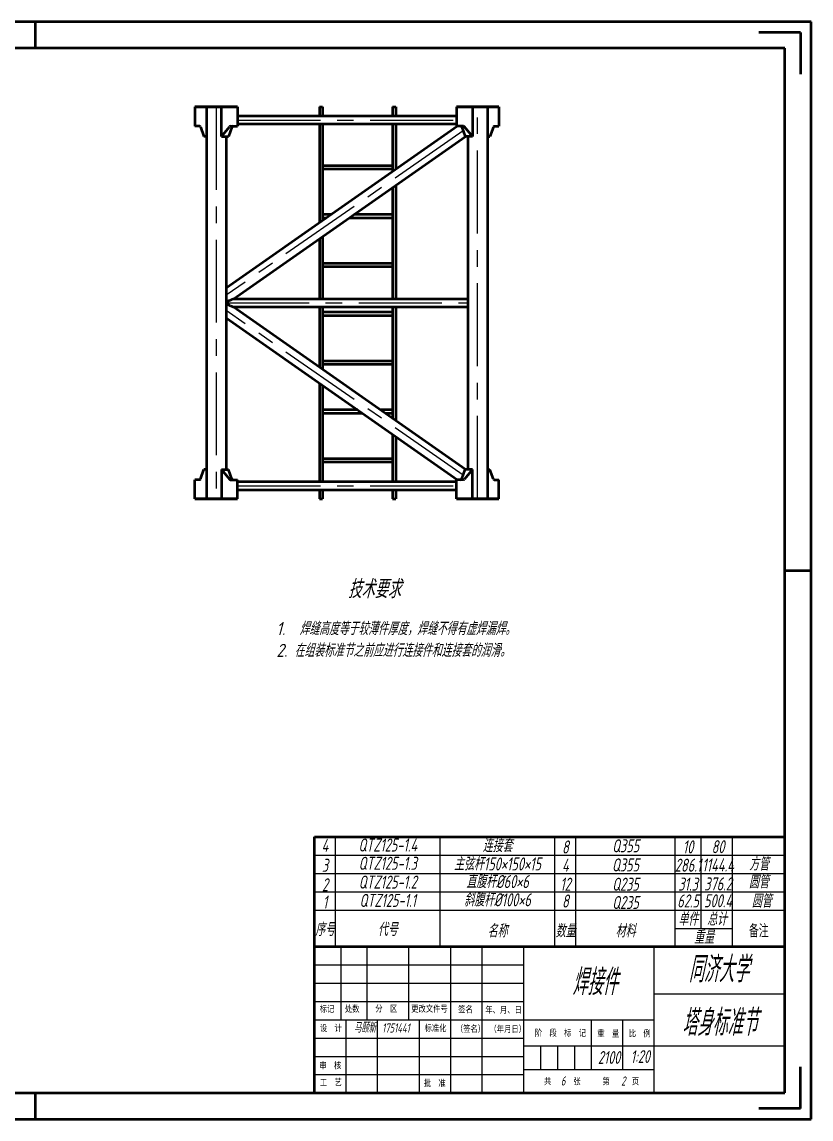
# Model space of a CAD drawing. Header units: millimetres. Extents: x 7185 to 9436, y 1355 to 7918.
# Drawn here: x 7477.3 to 7779.3, y 1355.1 to 1775.1 of the extents above; entities that cross this region are included whole.
import ezdxf

# ---------------------------------------------------------------- set-up
doc = ezdxf.new("R2010")
doc.units = ezdxf.units.MM
doc.linetypes.add('CENTER', pattern=[50.8, 31.75, -6.35, 6.35, -6.35])
for name, color, linetype, lineweight in [('中心线层', 1, 'CENTER', 25), ('图层1', 7, 'Continuous', 50), ('总内框线', 7, 'Continuous', 50), ('标注层', 3, 'Continuous', 25), ('粗实线', 7, 'Continuous', 50), ('细实线', 7, 'Continuous', 25)]:
    doc.layers.add(name, color=color, linetype=linetype, lineweight=lineweight)
doc.styles.add('5号字', font='gbeitc.shx', dxfattribs={"height": 5, "bigfont": 'gbcbig.shx'})
doc.styles.get("Standard").update_dxf_attribs({"font": 'txt', "bigfont": 'gbcbig.shx'})
doc.styles.add('陈杰（2）', font='gbeitc.shx', dxfattribs={"width": 0.8, "bigfont": 'gbcbig.shx'})

msp = doc.modelspace()

# ---------------------------------------------------------------- linework, layer by layer
at = {"color": 0}
for p, q in [((7599.275, 1421.103), (7599.275, 1393.103)), ((7609.275, 1421.103), (7609.275, 1393.103)), ((7625.275, 1421.103), (7625.275, 1393.103)), ((7641.275, 1421.103), (7641.275, 1393.103)), ((7653.275, 1421.103), (7653.275, 1365.103)), ((7669.275, 1421.103), (7669.275, 1365.103)), ((7719.275, 1365.103), (7719.275, 1421.103)), ((7769.275, 1421.103), (7769.275, 1365.103)), ((7589.275, 1414.103), (7669.275, 1414.103)), ((7589.275, 1407.103), (7669.275, 1407.103)), ((7719.275, 1403.103), (7769.275, 1403.103)), ((7589.275, 1400.103), (7669.275, 1400.103)), ((7589.275, 1393.103), (7719.275, 1393.103)), ((7601.275, 1393.103), (7601.275, 1365.103)), ((7613.275, 1393.103), (7613.275, 1365.103)), ((7629.275, 1393.103), (7629.275, 1365.103)), ((7641.275, 1393.103), (7641.275, 1365.103)), ((7695.275, 1374.103), (7695.275, 1393.103)), ((7707.275, 1374.103), (7707.275, 1393.103)), ((7589.275, 1386.103), (7669.275, 1386.103)), ((7669.275, 1383.103), (7719.275, 1383.103)), ((7675.775, 1383.103), (7675.775, 1374.103)), ((7682.275, 1383.103), (7682.275, 1374.103)), ((7688.775, 1383.103), (7688.775, 1374.103)), ((7719.275, 1383.103), (7769.275, 1383.103)), ((7589.275, 1379.103), (7669.275, 1379.103)), ((7669.275, 1374.103), (7719.275, 1374.103)), ((7589.275, 1372.103), (7669.275, 1372.103)), ((7769.275, 1365.103), (7589.275, 1365.103))]:
    msp.add_line(p, q, dxfattribs=at)
at = {"layer": '中心线层', "color": 0}
for p, q in [((7551.637, 1742.548), (7551.637, 1592.512)), ((7651.661, 1592.512), (7651.661, 1742.548)), ((7559.776, 1737.547), (7643.521, 1737.547)), ((7646.162, 1733.409), (7555.388, 1670.456)), ((7555.388, 1667.53), (7647.91, 1667.53)), ((7646.162, 1601.652), (7555.388, 1664.604)), ((7559.776, 1597.513), (7643.521, 1597.513))]:
    msp.add_line(p, q, dxfattribs=at)
at = {"layer": '图层1', "color": 0, "linetype": 'Continuous', "lineweight": 50}
for p, q in [((7543.496, 1742.548), (7559.776, 1742.548)), ((7559.776, 1742.548), (7543.496, 1742.548)), ((7543.496, 1742.548), (7543.496, 1735.186)), ((7547.886, 1742.548), (7555.388, 1742.548)), ((7547.886, 1742.548), (7547.886, 1592.512)), ((7559.776, 1742.548), (7559.776, 1735.186)), ((7643.521, 1739.048), (7559.776, 1739.048)), ((7659.801, 1742.548), (7643.521, 1742.548)), ((7643.521, 1742.548), (7643.521, 1735.186)), ((7643.521, 1742.548), (7659.801, 1742.548)), ((7655.412, 1742.548), (7647.91, 1742.548)), ((7649.679, 1742.548), (7649.679, 1731.297)), ((7655.412, 1742.548), (7655.412, 1592.512)), ((7659.801, 1742.548), (7659.801, 1735.186)), ((7545.301, 1735.186), (7543.496, 1735.186)), ((7545.563, 1735.003), (7546.898, 1731.297)), ((7553.619, 1731.297), (7556.652, 1734.984)), ((7643.928, 1735.186), (7555.388, 1673.208)), ((7557.644, 1734.819), (7556.375, 1731.297)), ((7557.081, 1735.186), (7559.776, 1735.186)), ((7559.776, 1736.047), (7643.521, 1736.047)), ((7646.216, 1735.186), (7643.521, 1735.186)), ((7645.654, 1734.819), (7646.923, 1731.297)), ((7649.679, 1731.297), (7646.645, 1734.984)), ((7657.735, 1735.003), (7656.4, 1731.297)), ((7657.996, 1735.186), (7659.801, 1735.186)), ((7547.886, 1731.297), (7546.898, 1731.297)), ((7553.619, 1731.297), (7556.375, 1731.297)), ((7555.388, 1731.297), (7555.388, 1603.764)), ((7558.138, 1669.029), (7647.092, 1731.297)), ((7649.679, 1731.297), (7646.923, 1731.297)), ((7647.91, 1731.297), (7647.91, 1603.764)), ((7655.412, 1731.297), (7656.4, 1731.297)), ((7647.91, 1669.031), (7558.138, 1669.031)), ((7647.092, 1603.764), (7558.138, 1666.031)), ((7558.138, 1666.03), (7647.91, 1666.03)), ((7555.388, 1661.852), (7643.928, 1599.874)), ((7545.563, 1600.058), (7546.898, 1603.764)), ((7547.886, 1603.764), (7546.898, 1603.764)), ((7553.619, 1603.764), (7556.652, 1600.077)), ((7553.619, 1603.764), (7556.375, 1603.764)), ((7557.644, 1600.242), (7556.375, 1603.764)), ((7645.654, 1600.242), (7646.923, 1603.764)), ((7649.679, 1603.764), (7646.645, 1600.077)), ((7649.679, 1603.764), (7646.923, 1603.764)), ((7649.679, 1592.512), (7649.679, 1603.764)), ((7655.412, 1603.764), (7656.4, 1603.764)), ((7657.735, 1600.058), (7656.4, 1603.764)), ((7545.301, 1599.874), (7543.496, 1599.874)), ((7543.496, 1592.512), (7543.496, 1599.874)), ((7557.081, 1599.874), (7559.776, 1599.874)), ((7559.776, 1592.512), (7559.776, 1599.874)), ((7643.521, 1599.014), (7559.776, 1599.014)), ((7559.776, 1596.013), (7643.521, 1596.013)), ((7646.216, 1599.874), (7643.521, 1599.874)), ((7643.521, 1592.512), (7643.521, 1599.874)), ((7657.996, 1599.874), (7659.801, 1599.874)), ((7659.801, 1592.512), (7659.801, 1599.874)), ((7543.496, 1592.512), (7559.776, 1592.512)), ((7559.776, 1592.512), (7543.496, 1592.512)), ((7543.496, 1592.512), (7559.776, 1592.512)), ((7559.776, 1592.512), (7543.496, 1592.512)), ((7547.886, 1592.512), (7555.388, 1592.512)), ((7547.886, 1592.512), (7555.388, 1592.512)), ((7659.801, 1592.512), (7643.521, 1592.512)), ((7643.521, 1592.512), (7659.801, 1592.512)), ((7659.801, 1592.512), (7643.521, 1592.512)), ((7643.521, 1592.512), (7659.801, 1592.512)), ((7655.412, 1592.512), (7647.91, 1592.512)), ((7655.412, 1592.512), (7647.91, 1592.512))]:
    msp.add_line(p, q, dxfattribs=at)
at = {"layer": '图层1', "color": 0}
for p, q in [((7553.619, 1731.297), (7553.619, 1742.548)), ((7591.107, 1742.548), (7592.353, 1742.548)), ((7619.098, 1742.548), (7620.344, 1742.548)), ((7553.619, 1603.764), (7553.619, 1592.512)), ((7591.107, 1592.512), (7592.353, 1592.512)), ((7619.098, 1592.512), (7620.344, 1592.512)), ((7619.098, 1592.512), (7620.344, 1592.512))]:
    msp.add_line(p, q, dxfattribs=at)
at = {"layer": '图层1', "color": 0, "lineweight": 50}
for p, q in [((7591.107, 1742.548), (7591.107, 1739.048)), ((7592.353, 1742.548), (7592.353, 1739.048)), ((7619.098, 1742.548), (7619.098, 1739.048)), ((7620.344, 1742.548), (7620.344, 1739.048)), ((7591.107, 1736.047), (7591.107, 1698.212)), ((7592.353, 1736.047), (7592.353, 1699.084)), ((7619.098, 1736.047), (7619.098, 1717.805)), ((7620.344, 1736.047), (7620.344, 1718.678)), ((7619.098, 1720.062), (7592.353, 1720.062)), ((7592.353, 1718.816), (7619.098, 1718.816)), ((7619.098, 1711.701), (7619.098, 1710.738)), ((7619.098, 1710.738), (7619.098, 1669.031)), ((7620.344, 1712.573), (7620.344, 1711.611)), ((7620.344, 1711.611), (7620.344, 1669.031)), ((7595.614, 1701.367), (7592.353, 1701.367)), ((7605.711, 1701.367), (7604.335, 1701.367)), ((7619.098, 1701.367), (7605.711, 1701.367)), ((7592.353, 1700.121), (7593.834, 1700.121)), ((7602.555, 1700.121), (7603.93, 1700.121)), ((7603.93, 1700.121), (7619.098, 1700.121)), ((7592.353, 1692.98), (7592.353, 1669.031)), ((7591.107, 1692.107), (7591.107, 1669.031)), ((7619.098, 1682.671), (7592.353, 1682.671)), ((7592.353, 1681.425), (7619.098, 1681.425)), ((7591.107, 1666.03), (7591.107, 1642.953)), ((7592.353, 1666.03), (7592.353, 1642.081)), ((7619.098, 1663.976), (7592.353, 1663.976)), ((7619.098, 1666.03), (7619.098, 1624.322)), ((7620.344, 1666.03), (7620.344, 1623.45)), ((7592.353, 1662.73), (7619.098, 1662.73)), ((7619.098, 1645.28), (7592.353, 1645.28)), ((7592.353, 1644.034), (7619.098, 1644.034)), ((7591.107, 1636.849), (7591.107, 1599.014)), ((7592.353, 1635.976), (7592.353, 1599.014)), ((7605.77, 1626.585), (7592.353, 1626.585)), ((7615.866, 1626.585), (7614.491, 1626.585)), ((7619.098, 1626.585), (7615.866, 1626.585)), ((7592.353, 1625.339), (7607.55, 1625.339)), ((7616.271, 1625.339), (7617.646, 1625.339)), ((7617.646, 1625.339), (7619.098, 1625.339)), ((7619.098, 1624.322), (7619.098, 1623.36)), ((7620.344, 1623.45), (7620.344, 1622.487)), ((7619.098, 1617.255), (7619.098, 1599.014)), ((7620.344, 1616.383), (7620.344, 1599.014)), ((7619.098, 1607.889), (7592.353, 1607.889)), ((7592.353, 1606.643), (7619.098, 1606.643)), ((7591.107, 1596.013), (7591.107, 1592.512)), ((7592.353, 1596.013), (7592.353, 1592.512)), ((7619.098, 1596.013), (7619.098, 1592.512)), ((7620.344, 1596.013), (7620.344, 1592.512))]:
    msp.add_line(p, q, dxfattribs=at)
at = {"layer": '图层1', "color": 0, "linetype": 'Continuous', "lineweight": 50}
for centre, radius, start, end in [((7545.301, 1734.908), 0.278, 19.81586, 90), ((7557.081, 1734.631), 0.556, 90, 140.55416), ((7558.166, 1734.631), 0.556, 90, 160.18414), ((7645.131, 1734.631), 0.556, 19.81586, 90), ((7646.216, 1734.631), 0.556, 39.44584, 90), ((7657.996, 1734.908), 0.278, 90, 160.18414), ((7558.166, 1600.43), 0.556, 199.81586, 270), ((7645.131, 1600.43), 0.556, 270, 340.18414), ((7545.301, 1600.152), 0.278, 270, 340.18414), ((7557.081, 1600.43), 0.556, 219.44584, 270), ((7646.216, 1600.43), 0.556, 270, 320.55416), ((7657.996, 1600.152), 0.278, 199.81586, 270)]:
    msp.add_arc(centre, radius, start, end, dxfattribs=at)
for points, knots in [([(7558.138, 1669.03), (7558.138, 1669.03), (7558.139, 1669.03), (7558.098, 1669.013), (7558.023, 1668.983), (7557.914, 1668.939), (7557.757, 1668.873), (7557.542, 1668.783), (7557.304, 1668.681), (7557.047, 1668.568), (7556.783, 1668.447), (7556.416, 1668.274), (7556.042, 1668.084), (7555.666, 1667.876), (7555.48, 1667.762), (7555.388, 1667.705)], [0, 0, 0, 0, 0.0188848, 0.0723393, 0.1121448, 0.1530383, 0.2258274, 0.3003442, 0.3842756, 0.4682602, 0.5539929, 0.6397387, 0.8187254, 0.9093725, 1, 1, 1, 1]), ([(7555.388, 1667.356), (7555.522, 1667.274), (7555.792, 1667.11), (7556.21, 1666.89), (7556.632, 1666.682), (7557.047, 1666.492), (7557.38, 1666.346), (7557.63, 1666.24), (7557.795, 1666.171), (7557.932, 1666.115), (7558.025, 1666.077), (7558.088, 1666.051), (7558.123, 1666.037), (7558.141, 1666.03), (7558.139, 1666.031), (7558.138, 1666.031)], [0, 0, 0, 0, 0.1312568, 0.2625689, 0.3976295, 0.5326453, 0.6616375, 0.7276034, 0.7934977, 0.8439172, 0.8953584, 0.9257439, 0.9568028, 0.9872499, 1, 1, 1, 1])]:
    msp.add_open_spline(points, degree=3, knots=knots, dxfattribs=at)
at = {"layer": '总内框线', "color": 0}
for p, q in [((7779.275, 1775.103), (7185.275, 1775.103)), ((7482.275, 1775.103), (7482.275, 1765.103)), ((7779.275, 1355.103), (7779.275, 1775.103)), ((7775.275, 1771.103), (7759.275, 1771.103)), ((7775.275, 1771.103), (7775.275, 1755.103)), ((7769.275, 1765.103), (7210.275, 1765.103)), ((7769.275, 1365.103), (7769.275, 1765.103)), ((7769.275, 1565.103), (7779.275, 1565.103)), ((7589.276, 1463.103), (7769.276, 1463.099)), ((7589.275, 1421.103), (7769.275, 1421.103)), ((7589.275, 1365.103), (7589.275, 1421.103)), ((7775.275, 1359.103), (7775.275, 1375.103)), ((7210.275, 1365.103), (7769.275, 1365.103)), ((7482.275, 1365.103), (7482.275, 1355.103)), ((7775.275, 1359.103), (7759.275, 1359.103)), ((7185.275, 1355.103), (7779.275, 1355.103))]:
    msp.add_line(p, q, dxfattribs=at)
at = {"layer": '粗实线', "color": 0}
msp.add_line((7589.275, 1421.103), (7589.275, 1463.103), dxfattribs=at)
at = {"layer": '细实线', "color": 0}
for p, q in [((7589.275, 1463.103), (7769.275, 1463.099)), ((7597.275, 1421.103), (7597.279, 1463.103)), ((7637.275, 1421.103), (7637.276, 1463.102)), ((7681.275, 1421.103), (7681.276, 1463.101)), ((7689.275, 1421.103), (7689.276, 1463.1)), ((7727.275, 1421.103), (7727.276, 1463.1)), ((7737.275, 1428.099), (7737.276, 1463.099)), ((7749.275, 1421.103), (7749.275, 1463.099)), ((7589.275, 1456.103), (7769.275, 1456.099)), ((7589.275, 1449.103), (7769.275, 1449.099)), ((7589.275, 1442.103), (7769.275, 1442.099)), ((7589.275, 1435.103), (7769.275, 1435.099)), ((7727.275, 1428.1), (7749.275, 1428.099))]:
    msp.add_line(p, q, dxfattribs=at)

# ---------------------------------------------------------------- texts
at = {"color": 0, "width": 93.01929, "attachment_point": 1, "style": '陈杰（2）'}
for s, insert, char_height in [('同济大学', (7732.413, 1417.435), 10), ('焊接件', (7687.938, 1412.559), 10), ('{\\fSimSun|b0|i0|c134|p2;标记}', (7591.23, 1398.543), 2.5), ('{\\fSimSun|b0|i0|c134|p2;处数}', (7600.851, 1398.558), 2.5), ('{\\fSimSun|b0|i0|c134|p2;分\u3000区}', (7612.512, 1398.682), 2.5), ('{\\fSimSun|b0|i0|c134|p2;更改文件号}', (7626.246, 1398.628), 2.5), ('{\\fSimSun|b0|i0|c134|p2;签名}', (7644.231, 1398.37), 2.5), ('{\\fSimSun|b0|i0|c134|p2;年、月、日}', (7654.625, 1398.176), 2.5), ('塔身标准节', (7729.951, 1397.043), 10), ('{\\fSimSun|b0|i0|c134|p2;设\u3000计}', (7591.289, 1391.203), 2.5), ('马颐新', (7604.334, 1391.707), 3.5), ('{\\fSimSun|b0|i0|c134|p2;标准化}', (7631.363, 1391.188), 2.5), ('{\\fSimSun|b0|i0|c134|p2;（签名）}', (7643.33, 1390.94), 2.5), ('{\\fSimSun|b0|i0|c134|p2;（年月日）}', (7656.198, 1390.84), 2.5), ('{\\fSimSun|b0|i0|c134|p2;阶\u3000段\u3000标\u3000记}', (7673.579, 1389.355), 2.5), ('{\\fSimSun|b0|i0|c134|p2;重\u3000量}', (7697.462, 1389.127), 2.5), ('{\\fSimSun|b0|i0|c134|p2;比\u3000例}', (7709.514, 1389.196), 2.5), ('{\\fSimSun|b0|i0|c134|p2;审\u3000核}', (7591.085, 1376.934), 2.5), ('{\\fSimSun|b0|i0|c134|p2;工\u3000艺}', (7591.289, 1370.448), 2.5), ('{\\fSimSun|b0|i0|c134|p2;批\u3000准}', (7631.057, 1370.13), 2.5), ('{\\fSimSun|b0|i0|c134|p2;共\u3000\u3000\u3000张\u3000\u3000\u3000第\u3000\u3000\u3000页}', (7677.072, 1370.83), 2.5), ('6', (7683.546, 1371.44), 3.5), ('2', (7706.631, 1371.417), 3.5)]:
    msp.add_mtext(s, dxfattribs=dict(at, insert=insert, char_height=char_height))
at = {"layer": '标注层', "color": 0, "attachment_point": 1}
for s, width, gutter_width, insert, char_height, style in [('技术要求', 53.91977, 35, (7602.059, 1561.505), 7, '5号字'), ('1751441', 12, 17.5, (7615.113, 1391.706), 3.5, '陈杰（2）'), ('2100', 12, 17.5, (7697.702, 1381.13), 4.9, '陈杰（2）'), ('1:20', 12, 17.5, (7710.253, 1381.482), 4.9, '陈杰（2）')]:
    msp.add_mtext_dynamic_manual_height_columns(s, width=width, gutter_width=gutter_width, heights=[0], dxfattribs=dict(at, insert=insert, char_height=char_height, style=style))
at = {"layer": '标注层', "color": 0, "insert": (7574.652, 1545.369), "char_height": 5, "width": 1462.82411, "attachment_point": 1, "style": '5号字'}
msp.add_mtext('\\A1;1.  焊缝高度等于较薄件厚度，焊缝不得有虚焊漏焊。\\P2. 在组装标准节之前应进行连接件和连接套的润滑。', dxfattribs=at)
at = {"layer": '细实线', "color": 0, "char_height": 5, "attachment_point": 1, "style": '陈杰（2）'}
for s, width, insert in [('\\pxqc;4', 7.99951, (7589.243, 1462.389)), ('\\pxqc;QTZ125-1.4', 44, (7595.287, 1462.512)), ('\\pxqc;连接套', 44, (7637.274, 1462.272)), ('\\pxqc;8', 8, (7681.273, 1461.757)), ('\\pxqc;Q355', 38, (7689.337, 1462.217)), ('\\pxqc;10', 8, (7728.218, 1461.795)), ('\\pxqc;80', 8, (7739.679, 1461.864)), ('\\pxqc;3', 7.99951, (7589.275, 1454.747)), ('\\pxqc;QTZ125-1.3', 44, (7595.287, 1455.512)), ('\\pxqc;主弦杆150×150×15', 44, (7637.274, 1455.272)), ('\\pxqc;4', 8, (7681.273, 1454.757)), ('\\pxqc;Q355', 38, (7689.273, 1454.898)), ('\\pxqc;286.1', 8, (7728.218, 1454.795)), ('\\pxqc;1144.4', 8, (7739.679, 1454.864)), ('\\pxqc;方管', 44, (7737.329, 1455.227)), ('\\pxqc;直腹杆%%C60×6', 44, (7637.273, 1448.51)), ('\\pxqc;2', 7.99967, (7589.275, 1447.284)), ('\\pxqc;QTZ125-1.2', 44, (7595.286, 1448.325)), ('\\pxqc;12', 8, (7681.273, 1447.506)), ('\\pxqc;Q235', 37.99984, (7689.273, 1447.506)), ('\\pxqc;31.3', 8, (7728.217, 1447.544)), ('\\pxqc;376.2', 8, (7739.679, 1447.613)), ('\\pxqc;圆管', 44, (7737.294, 1448.425)), ('\\pxqc;1', 7.99984, (7589.275, 1440.662)), ('\\pxqc;QTZ125-1.1', 44, (7595.285, 1441.298)), ('\\pxqc;斜腹杆%%C100×6', 44, (7637.273, 1441.542)), ('\\pxqc;8', 7.99984, (7681.274, 1441.064)), ('\\pxqc;62.5', 7.99984, (7728.219, 1441.102)), ('\\pxqc;500.4', 7.99984, (7739.68, 1441.171)), ('圆管', 44, (7756.579, 1441.074)), ('\\pxqc;Q235', 37.99984, (7689.273, 1440.506)), ('\\pxqc;单件', 10, (7727.275, 1434.182)), ('\\pxqc;总计', 11.99984, (7737.275, 1434.182)), ('\\pxqc;序号', 8, (7589.275, 1430.204)), ('\\pxqc;代号', 40, (7597.275, 1430.204)), ('\\pxqc;名称', 44, (7637.275, 1429.623)), ('\\pxqc;数量', 7.99967, (7681.275, 1429.623)), ('\\pxqc;材料', 37.99967, (7689.275, 1429.623)), ('\\pxqc;重量', 21.99984, (7727.275, 1427.239))]:
    msp.add_mtext_dynamic_manual_height_columns(s, width=width, gutter_width=17.5, heights=[0], dxfattribs=dict(at, insert=insert))
at = {"layer": '细实线', "color": 0, "insert": (7749.275, 1429.627), "char_height": 5, "attachment_point": 1}
msp.add_mtext_dynamic_manual_height_columns('\\pxqc;备注', width=19.99984, gutter_width=17.5, heights=[0], dxfattribs=at)

doc.saveas('drawing.dxf')
